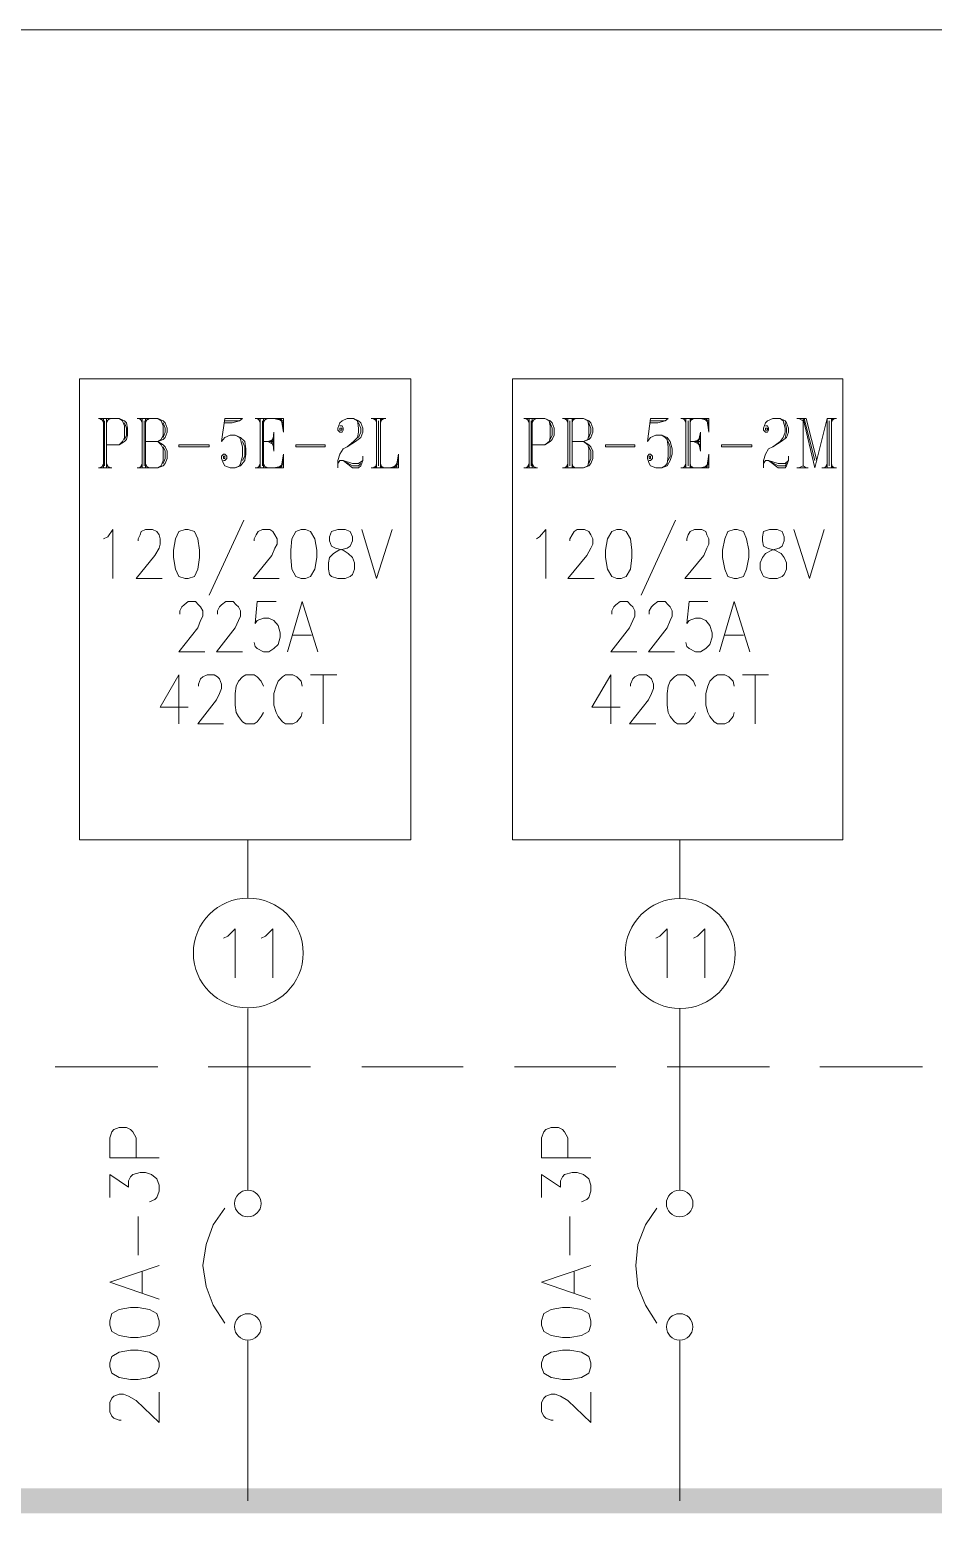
# Model space of a CAD drawing. Header units: inches. Extents: x 0.9 to 46, y 0.8 to 32.4.
# Drawn here: x 33.402 to 34.842, y 25.728 to 28.093 of the extents above; entities that cross this region are included whole.
import ezdxf

# ---------------------------------------------------------------- set-up
doc = ezdxf.new("R2010")
doc.units = ezdxf.units.IN
doc.header["$MEASUREMENT"] = 0
doc.layers.add('PDF_Geometry', color=7, linetype='Continuous')
doc.layers.add('PDF_Solid Fills', color=7, linetype='Continuous')

msp = doc.modelspace()

# ---------------------------------------------------------------- linework, layer by layer
at = {"layer": 'PDF_Geometry', "color": 8, "lineweight": 20, "true_color": 0x808080}
msp.add_lwpolyline([(41.7374, 28.0928), (5.4416, 28.0928)], dxfattribs=at)
at = {"layer": 'PDF_Geometry', "lineweight": 9}
for points in [[(33.4812, 27.5362), (33.4812, 26.8012), (34.0092, 26.8012), (34.0092, 27.5362)], [(34.171, 27.5362), (34.171, 26.8012), (34.6978, 26.8012), (34.6978, 27.5362)], [(33.896, 27.4545), (33.8993, 27.4545), (33.8993, 27.4578), (33.896, 27.4578)], [(34.5743, 27.4545), (34.5776, 27.4545), (34.5776, 27.4578), (34.5743, 27.4578)], [(33.791, 27.4212), (33.7894, 27.4362), (33.791, 27.4512)], [(34.4709, 27.4212), (34.4677, 27.4362), (34.4709, 27.4512)], [(33.6876, 27.4278), (33.6395, 27.4278), (33.6395, 27.4312), (33.6876, 27.4312)], [(33.7109, 27.4095), (33.7126, 27.4095), (33.7126, 27.4128), (33.7109, 27.4128)], [(33.8727, 27.4278), (33.8261, 27.4278), (33.8261, 27.4312), (33.8727, 27.4312)], [(34.366, 27.4278), (34.3194, 27.4278), (34.3194, 27.4312), (34.366, 27.4312)], [(34.3892, 27.4095), (34.3909, 27.4095), (34.3909, 27.4128), (34.3892, 27.4128)], [(34.5526, 27.4278), (34.5044, 27.4278), (34.5044, 27.4312), (34.5526, 27.4312)], [(33.6494, 27.2962), (33.6395, 27.2928), (33.6344, 27.2812), (33.6312, 27.2629), (33.6312, 27.2512), (33.6344, 27.2328), (33.6395, 27.2212), (33.6494, 27.2178), (33.6545, 27.2178), (33.6643, 27.2212), (33.6695, 27.2328), (33.6726, 27.2512), (33.6726, 27.2629), (33.6695, 27.2812), (33.6643, 27.2928), (33.6545, 27.2962)], [(33.8344, 27.2962), (33.8261, 27.2928), (33.8194, 27.2812), (33.8178, 27.2629), (33.8178, 27.2512), (33.8194, 27.2328), (33.8261, 27.2212), (33.8344, 27.2178), (33.8411, 27.2178), (33.8494, 27.2212), (33.8561, 27.2328), (33.8593, 27.2512), (33.8593, 27.2629), (33.8561, 27.2812), (33.8494, 27.2928), (33.8411, 27.2962)], [(33.8928, 27.2962), (33.8826, 27.2928), (33.8794, 27.2845), (33.8794, 27.2778), (33.8826, 27.2695), (33.8893, 27.2662), (33.9011, 27.2629), (33.9094, 27.2578), (33.9161, 27.2512), (33.9193, 27.2428), (33.9193, 27.2328), (33.9161, 27.2245), (33.9126, 27.2212), (33.9043, 27.2178), (33.8928, 27.2178), (33.8826, 27.2212), (33.8794, 27.2245), (33.8778, 27.2328), (33.8778, 27.2428), (33.8794, 27.2512), (33.8861, 27.2578), (33.8944, 27.2629), (33.9078, 27.2662), (33.9126, 27.2695), (33.9161, 27.2778), (33.9161, 27.2845), (33.9126, 27.2928), (33.9043, 27.2962)], [(34.3376, 27.2962), (34.3293, 27.2928), (34.3226, 27.2812), (34.3194, 27.2629), (34.3194, 27.2512), (34.3226, 27.2328), (34.3293, 27.2212), (34.3376, 27.2178), (34.3443, 27.2178), (34.3526, 27.2212), (34.3593, 27.2328), (34.3612, 27.2512), (34.3612, 27.2629), (34.3593, 27.2812), (34.3526, 27.2928), (34.3443, 27.2962)], [(34.5245, 27.2962), (34.5143, 27.2928), (34.5095, 27.2812), (34.506, 27.2629), (34.506, 27.2512), (34.5095, 27.2328), (34.5143, 27.2212), (34.5245, 27.2178), (34.5293, 27.2178), (34.5395, 27.2212), (34.5443, 27.2328), (34.5478, 27.2512), (34.5478, 27.2629), (34.5443, 27.2812), (34.5395, 27.2928), (34.5293, 27.2962)], [(34.581, 27.2962), (34.5711, 27.2928), (34.5695, 27.2845), (34.5695, 27.2778), (34.5711, 27.2695), (34.5778, 27.2662), (34.5893, 27.2629), (34.5995, 27.2578), (34.6043, 27.2512), (34.6078, 27.2428), (34.6078, 27.2328), (34.6043, 27.2245), (34.6011, 27.2212), (34.5928, 27.2178), (34.581, 27.2178), (34.5711, 27.2212), (34.5695, 27.2245), (34.566, 27.2328), (34.566, 27.2428), (34.5695, 27.2512), (34.5743, 27.2578), (34.5845, 27.2629), (34.596, 27.2662), (34.6011, 27.2695), (34.6043, 27.2778), (34.6043, 27.2845), (34.6011, 27.2928), (34.5928, 27.2962)], [(33.5294, 26.0279), (33.5326, 26.0179), (33.5444, 26.0112), (33.5626, 26.0079), (33.5744, 26.0079), (33.5929, 26.0112), (33.6044, 26.0179), (33.6079, 26.0279), (33.6079, 26.0345), (33.6044, 26.0462), (33.5929, 26.0529), (33.5744, 26.0562), (33.5626, 26.0562), (33.5444, 26.0529), (33.5326, 26.0462), (33.5294, 26.0345)], [(34.2176, 26.0279), (34.2211, 26.0179), (34.2326, 26.0112), (34.2511, 26.0079), (34.2626, 26.0079), (34.2811, 26.0112), (34.2926, 26.0179), (34.2961, 26.0279), (34.2961, 26.0345), (34.2926, 26.0462), (34.2811, 26.0529), (34.2626, 26.0562), (34.2511, 26.0562), (34.2326, 26.0529), (34.2211, 26.0462), (34.2176, 26.0345)], [(33.5294, 25.9612), (33.5326, 25.9512), (33.5444, 25.9445), (33.5626, 25.9412), (33.5744, 25.9412), (33.5929, 25.9445), (33.6044, 25.9512), (33.6079, 25.9612), (33.6079, 25.9679), (33.6044, 25.9778), (33.5929, 25.9845), (33.5744, 25.9879), (33.5626, 25.9879), (33.5444, 25.9845), (33.5326, 25.9778), (33.5294, 25.9679)], [(34.2176, 25.9612), (34.2211, 25.9512), (34.2326, 25.9445), (34.2511, 25.9412), (34.2626, 25.9412), (34.2811, 25.9445), (34.2926, 25.9512), (34.2961, 25.9612), (34.2961, 25.9679), (34.2926, 25.9778), (34.2811, 25.9845), (34.2626, 25.9879), (34.2511, 25.9879), (34.2326, 25.9845), (34.2211, 25.9778), (34.2176, 25.9679)]]:
    msp.add_lwpolyline(points, close=True, dxfattribs=at)
for points in [[(33.5112, 27.4728), (33.5444, 27.4728), (33.5527, 27.4695), (33.5562, 27.4662), (33.5578, 27.4578), (33.5578, 27.4462), (33.5562, 27.4395), (33.5527, 27.4362), (33.5444, 27.4312), (33.5243, 27.4312)], [(33.5128, 27.4728), (33.5195, 27.4695)], [(33.516, 27.4728), (33.5195, 27.4662)], [(33.5195, 27.4728), (33.5195, 27.3945)], [(33.5211, 27.4695), (33.5211, 27.3978)], [(33.5243, 27.4728), (33.5243, 27.3945)], [(33.5278, 27.4728), (33.5243, 27.4662)], [(33.531, 27.4728), (33.5243, 27.4695)], [(33.5444, 27.4728), (33.5495, 27.4695), (33.5527, 27.4612), (33.5527, 27.4428), (33.5495, 27.4362), (33.5444, 27.4312)], [(33.5527, 27.4662), (33.5562, 27.4578), (33.5562, 27.4462), (33.5527, 27.4395)], [(33.5728, 27.4728), (33.606, 27.4728), (33.6143, 27.4695), (33.6178, 27.4662), (33.621, 27.4578), (33.621, 27.4512), (33.6178, 27.4428), (33.6143, 27.4395), (33.606, 27.4362), (33.6143, 27.4312), (33.6178, 27.4278), (33.621, 27.4212), (33.621, 27.4095), (33.6178, 27.4012), (33.6143, 27.3978), (33.606, 27.3945), (33.5728, 27.3945)], [(33.576, 27.4728), (33.5811, 27.4695)], [(33.5779, 27.4728), (33.5811, 27.4662)], [(33.5811, 27.4728), (33.5811, 27.3945)], [(33.5843, 27.4695), (33.5843, 27.3978)], [(33.5862, 27.4728), (33.5862, 27.3945)], [(33.606, 27.4728), (33.6111, 27.4695), (33.6143, 27.4612), (33.6143, 27.4462), (33.6111, 27.4395), (33.606, 27.4362), (33.5862, 27.4362)], [(33.5894, 27.4728), (33.5862, 27.4662)], [(33.5929, 27.4728), (33.5862, 27.4695)], [(33.6143, 27.4662), (33.6178, 27.4578), (33.6178, 27.4512), (33.6143, 27.4428)], [(33.7128, 27.4662), (33.7243, 27.4662), (33.7361, 27.4695), (33.7409, 27.4728), (33.7128, 27.4728), (33.7077, 27.4362), (33.7128, 27.4428), (33.7211, 27.4462), (33.7294, 27.4462), (33.7377, 27.4428), (33.7444, 27.4362), (33.746, 27.4245), (33.746, 27.4162), (33.7444, 27.4062), (33.7377, 27.3978), (33.7294, 27.3945), (33.7211, 27.3945), (33.7128, 27.3978), (33.7109, 27.4012), (33.7077, 27.4095), (33.7077, 27.4128), (33.7109, 27.4162), (33.7128, 27.4162), (33.716, 27.4128), (33.716, 27.4095), (33.7128, 27.4062), (33.7109, 27.4062)], [(33.7128, 27.4695), (33.7361, 27.4695)], [(33.761, 27.4728), (33.806, 27.4728), (33.806, 27.4512), (33.8028, 27.4728)], [(33.7645, 27.4728), (33.7693, 27.4695)], [(33.7661, 27.4728), (33.7693, 27.4662)], [(33.7693, 27.4728), (33.7693, 27.3945)], [(33.7728, 27.4695), (33.7728, 27.3978)], [(33.7744, 27.4728), (33.7744, 27.3945)], [(33.7776, 27.4728), (33.7744, 27.4662)], [(33.7811, 27.4728), (33.7744, 27.4695)], [(33.791, 27.4728), (33.806, 27.4695)], [(33.7977, 27.4728), (33.806, 27.4662)], [(33.8009, 27.4728), (33.806, 27.4612)], [(33.896, 27.4612), (33.8995, 27.4612), (33.9011, 27.4578), (33.9011, 27.4545), (33.8995, 27.4512), (33.896, 27.4512), (33.8928, 27.4545), (33.8928, 27.4578), (33.896, 27.4662), (33.8995, 27.4695), (33.9078, 27.4728), (33.9177, 27.4728), (33.926, 27.4695), (33.9295, 27.4662), (33.9327, 27.4578), (33.9327, 27.4512), (33.9295, 27.4428), (33.9212, 27.4362), (33.9078, 27.4278), (33.9011, 27.4245), (33.896, 27.4162), (33.8928, 27.4062), (33.8928, 27.3945)], [(33.9177, 27.4728), (33.9244, 27.4695), (33.926, 27.4578), (33.926, 27.4512), (33.9244, 27.4428), (33.9177, 27.4362), (33.9078, 27.4278)], [(33.926, 27.4662), (33.9295, 27.4578), (33.9295, 27.4512), (33.926, 27.4428)], [(33.9461, 27.4728), (33.9694, 27.4728)], [(33.9493, 27.4728), (33.9544, 27.4695)], [(33.9528, 27.4728), (33.9544, 27.4662)], [(33.9544, 27.4728), (33.9544, 27.3945)], [(33.9576, 27.4695), (33.9576, 27.3978)], [(33.9611, 27.4728), (33.9611, 27.3945)], [(33.9627, 27.4728), (33.9611, 27.4662)], [(33.9662, 27.4728), (33.9611, 27.4695)], [(34.1895, 27.4728), (34.2227, 27.4728), (34.231, 27.4695), (34.2345, 27.4662), (34.2377, 27.4578), (34.2377, 27.4462), (34.2345, 27.4395), (34.231, 27.4362), (34.2227, 27.4312), (34.2026, 27.4312)], [(34.1927, 27.4728), (34.1978, 27.4695)], [(34.1943, 27.4728), (34.1978, 27.4662)], [(34.1978, 27.4728), (34.1978, 27.3945)], [(34.201, 27.4695), (34.201, 27.3978)], [(34.2026, 27.4728), (34.2026, 27.3945)], [(34.2061, 27.4728), (34.2026, 27.4662)], [(34.2093, 27.4728), (34.2026, 27.4695)], [(34.2227, 27.4728), (34.2294, 27.4695), (34.231, 27.4612), (34.231, 27.4428), (34.2294, 27.4362), (34.2227, 27.4312)], [(34.231, 27.4662), (34.2345, 27.4578), (34.2345, 27.4462), (34.231, 27.4395)], [(34.2511, 27.4728), (34.2843, 27.4728), (34.2926, 27.4695), (34.2961, 27.4662), (34.2993, 27.4578), (34.2993, 27.4512), (34.2961, 27.4428), (34.2926, 27.4395), (34.2843, 27.4362), (34.2926, 27.4312), (34.2961, 27.4278), (34.2993, 27.4212), (34.2993, 27.4095), (34.2961, 27.4012), (34.2926, 27.3978), (34.2843, 27.3945), (34.2511, 27.3945)], [(34.2543, 27.4728), (34.2594, 27.4695)], [(34.2562, 27.4728), (34.2594, 27.4662)], [(34.2594, 27.4728), (34.2594, 27.3945)], [(34.2626, 27.4695), (34.2626, 27.3978)], [(34.2661, 27.4728), (34.2661, 27.3945)], [(34.2843, 27.4728), (34.291, 27.4695), (34.2926, 27.4612), (34.2926, 27.4462), (34.291, 27.4395), (34.2843, 27.4362), (34.2661, 27.4362)], [(34.2677, 27.4728), (34.2661, 27.4662)], [(34.2712, 27.4728), (34.2661, 27.4695)], [(34.2926, 27.4662), (34.2961, 27.4578), (34.2961, 27.4512), (34.2926, 27.4428)], [(34.3912, 27.4662), (34.4026, 27.4662), (34.4144, 27.4695), (34.4192, 27.4728), (34.3912, 27.4728), (34.3861, 27.4362), (34.3912, 27.4428), (34.3995, 27.4462), (34.4093, 27.4462), (34.4176, 27.4428), (34.4227, 27.4362), (34.4259, 27.4245), (34.4259, 27.4162), (34.4227, 27.4062), (34.4176, 27.3978), (34.4093, 27.3945), (34.3995, 27.3945), (34.3912, 27.3978), (34.3892, 27.4012), (34.3861, 27.4095), (34.3861, 27.4128), (34.3892, 27.4162), (34.3912, 27.4162), (34.3943, 27.4128), (34.3943, 27.4095), (34.3912, 27.4062), (34.3892, 27.4062)], [(34.3912, 27.4695), (34.4144, 27.4695)], [(34.4393, 27.4728), (34.4843, 27.4728), (34.4843, 27.4512), (34.4811, 27.4728)], [(34.4428, 27.4728), (34.4476, 27.4695)], [(34.4444, 27.4728), (34.4476, 27.4662)], [(34.4476, 27.4728), (34.4476, 27.3945)], [(34.4511, 27.4695), (34.4511, 27.3978)], [(34.4543, 27.4728), (34.4543, 27.3945)], [(34.4559, 27.4728), (34.4543, 27.4662)], [(34.4594, 27.4728), (34.4543, 27.4695)], [(34.4709, 27.4728), (34.4843, 27.4695)], [(34.476, 27.4728), (34.4843, 27.4662)], [(34.4792, 27.4728), (34.4843, 27.4612)], [(34.5743, 27.4612), (34.5778, 27.4612), (34.5794, 27.4578), (34.5794, 27.4545), (34.5778, 27.4512), (34.5743, 27.4512), (34.5711, 27.4545), (34.5711, 27.4578), (34.5743, 27.4662), (34.5778, 27.4695), (34.5861, 27.4728), (34.5976, 27.4728), (34.6059, 27.4695), (34.6078, 27.4662), (34.611, 27.4578), (34.611, 27.4512), (34.6078, 27.4428), (34.5995, 27.4362), (34.5861, 27.4278), (34.5794, 27.4245), (34.5743, 27.4162), (34.5711, 27.4062), (34.5711, 27.3945)], [(34.5976, 27.4728), (34.6027, 27.4695), (34.6059, 27.4578), (34.6059, 27.4512), (34.6027, 27.4428), (34.5976, 27.4362), (34.5861, 27.4278)], [(34.6059, 27.4662), (34.6078, 27.4578), (34.6078, 27.4512), (34.6059, 27.4428)], [(34.6244, 27.4728), (34.6394, 27.4728), (34.656, 27.4062)], [(34.6276, 27.4728), (34.6343, 27.4695)], [(34.6343, 27.3978), (34.6343, 27.4728), (34.6528, 27.3945), (34.6726, 27.4728), (34.6726, 27.3945)], [(34.6362, 27.4728), (34.6528, 27.4062)], [(34.6726, 27.4728), (34.6876, 27.4728)], [(34.6761, 27.4695), (34.6761, 27.3978)], [(34.6793, 27.4728), (34.6793, 27.3945)], [(34.6812, 27.4728), (34.6793, 27.4662)], [(34.6844, 27.4728), (34.6793, 27.4695)], [(33.606, 27.4362), (33.6111, 27.4312), (33.6143, 27.4245), (33.6143, 27.4062), (33.6111, 27.3978), (33.606, 27.3945)], [(33.7294, 27.4462), (33.7361, 27.4428), (33.7377, 27.4395), (33.7409, 27.4278), (33.7409, 27.4128), (33.7377, 27.4012), (33.7361, 27.3978), (33.7294, 27.3945)], [(33.7409, 27.4362), (33.7444, 27.4278), (33.7444, 27.4128), (33.7409, 27.4062)], [(33.7744, 27.4362), (33.791, 27.4362)], [(33.791, 27.4395), (33.7811, 27.4362), (33.791, 27.4312)], [(33.791, 27.4428), (33.7859, 27.4362), (33.791, 27.4278)], [(34.2843, 27.4362), (34.291, 27.4312), (34.2926, 27.4245), (34.2926, 27.4062), (34.291, 27.3978), (34.2843, 27.3945)], [(34.4093, 27.4462), (34.4144, 27.4428), (34.4176, 27.4395), (34.4192, 27.4278), (34.4192, 27.4128), (34.4176, 27.4012), (34.4144, 27.3978), (34.4093, 27.3945)], [(34.4192, 27.4362), (34.4227, 27.4278), (34.4227, 27.4128), (34.4192, 27.4062)], [(34.4543, 27.4362), (34.4709, 27.4362)], [(34.4709, 27.4395), (34.4594, 27.4362), (34.4709, 27.4312)], [(34.4709, 27.4428), (34.4642, 27.4362), (34.4709, 27.4278)], [(33.6143, 27.4278), (33.6178, 27.4212), (33.6178, 27.4095), (33.6143, 27.4012)], [(33.761, 27.3945), (33.806, 27.3945), (33.806, 27.4162), (33.8028, 27.3945)], [(33.9327, 27.4128), (33.9327, 27.4062), (33.9295, 27.3978), (33.926, 27.3945), (33.9161, 27.3945), (33.9011, 27.4062), (33.9161, 27.3978), (33.926, 27.3978), (33.9295, 27.4012)], [(33.9461, 27.3945), (33.9895, 27.3945), (33.9895, 27.4162), (33.986, 27.3945)], [(34.2926, 27.4278), (34.2961, 27.4212), (34.2961, 27.4095), (34.2926, 27.4012)], [(34.4393, 27.3945), (34.4843, 27.3945), (34.4843, 27.4162), (34.4811, 27.3945)], [(34.611, 27.4128), (34.611, 27.4062), (34.6078, 27.3978), (34.6059, 27.3945), (34.5944, 27.3945), (34.5794, 27.4062), (34.5944, 27.3978), (34.6059, 27.3978), (34.6078, 27.4012)], [(33.5112, 27.3945), (33.5326, 27.3945)], [(33.5195, 27.3978), (33.5128, 27.3945)], [(33.5195, 27.4012), (33.516, 27.3945)], [(33.5243, 27.4012), (33.5278, 27.3945)], [(33.5243, 27.3978), (33.531, 27.3945)], [(33.5811, 27.3978), (33.576, 27.3945)], [(33.5811, 27.4012), (33.5779, 27.3945)], [(33.5862, 27.4012), (33.5894, 27.3945)], [(33.5862, 27.3978), (33.5929, 27.3945)], [(33.7693, 27.3978), (33.7645, 27.3945)], [(33.7693, 27.4012), (33.7661, 27.3945)], [(33.7744, 27.4012), (33.7776, 27.3945)], [(33.7744, 27.3978), (33.7811, 27.3945)], [(33.791, 27.3945), (33.806, 27.3978)], [(33.7977, 27.3945), (33.806, 27.4012)], [(33.8009, 27.3945), (33.806, 27.4062)], [(33.8928, 27.4012), (33.896, 27.4062), (33.9011, 27.4062), (33.9161, 27.4012), (33.926, 27.4012), (33.9327, 27.4062)], [(33.9544, 27.3978), (33.9493, 27.3945)], [(33.9544, 27.4012), (33.9528, 27.3945)], [(33.9611, 27.4012), (33.9627, 27.3945)], [(33.9611, 27.3978), (33.9662, 27.3945)], [(33.9745, 27.3945), (33.9895, 27.3978)], [(33.9793, 27.3945), (33.9895, 27.4012)], [(33.9828, 27.3945), (33.9895, 27.4062)], [(34.1895, 27.3945), (34.2109, 27.3945)], [(34.1978, 27.3978), (34.1927, 27.3945)], [(34.1978, 27.4012), (34.1943, 27.3945)], [(34.2026, 27.4012), (34.2061, 27.3945)], [(34.2026, 27.3978), (34.2093, 27.3945)], [(34.2594, 27.3978), (34.2543, 27.3945)], [(34.2594, 27.4012), (34.2562, 27.3945)], [(34.2661, 27.4012), (34.2677, 27.3945)], [(34.2661, 27.3978), (34.2712, 27.3945)], [(34.4476, 27.3978), (34.4428, 27.3945)], [(34.4476, 27.4012), (34.4444, 27.3945)], [(34.4543, 27.4012), (34.4559, 27.3945)], [(34.4543, 27.3978), (34.4594, 27.3945)], [(34.4709, 27.3945), (34.4843, 27.3978)], [(34.476, 27.3945), (34.4843, 27.4012)], [(34.4792, 27.3945), (34.4843, 27.4062)], [(34.5711, 27.4012), (34.5743, 27.4062), (34.5794, 27.4062), (34.5944, 27.4012), (34.6059, 27.4012), (34.611, 27.4062)], [(34.6244, 27.3945), (34.6426, 27.3945)], [(34.6276, 27.3945), (34.6343, 27.3978), (34.6394, 27.3945)], [(34.6643, 27.3945), (34.6876, 27.3945)], [(34.6726, 27.3978), (34.6678, 27.3945)], [(34.6726, 27.4012), (34.6694, 27.3945)], [(34.6793, 27.4012), (34.6812, 27.3945)], [(34.6793, 27.3978), (34.6844, 27.3945)], [(33.5195, 27.2812), (33.5262, 27.2845), (33.5345, 27.2962), (33.5345, 27.2178)], [(33.5744, 27.2778), (33.5744, 27.2812), (33.5779, 27.2878), (33.5795, 27.2928), (33.5862, 27.2962), (33.5977, 27.2962), (33.6044, 27.2928), (33.6079, 27.2878), (33.6095, 27.2812), (33.6095, 27.2728), (33.6079, 27.2662), (33.6012, 27.2545), (33.5712, 27.2178), (33.6127, 27.2178)], [(33.7428, 27.3112), (33.6876, 27.1912)], [(33.7594, 27.2778), (33.7594, 27.2812), (33.7626, 27.2878), (33.7661, 27.2928), (33.7728, 27.2962), (33.7843, 27.2962), (33.7894, 27.2928), (33.7926, 27.2878), (33.7961, 27.2812), (33.7961, 27.2728), (33.7926, 27.2662), (33.7878, 27.2545), (33.7578, 27.2178), (33.7993, 27.2178)], [(33.9311, 27.2962), (33.9544, 27.2178), (33.9793, 27.2962)], [(34.2093, 27.2812), (34.2144, 27.2845), (34.2243, 27.2962), (34.2243, 27.2178)], [(34.2626, 27.2778), (34.2626, 27.2812), (34.2661, 27.2878), (34.2693, 27.2928), (34.2744, 27.2962), (34.2862, 27.2962), (34.2926, 27.2928), (34.2961, 27.2878), (34.2993, 27.2812), (34.2993, 27.2728), (34.2961, 27.2662), (34.2894, 27.2545), (34.2594, 27.2178), (34.3012, 27.2178)], [(34.431, 27.3112), (34.3762, 27.1912)], [(34.4492, 27.2778), (34.4492, 27.2812), (34.4511, 27.2878), (34.4543, 27.2928), (34.461, 27.2962), (34.4728, 27.2962), (34.4792, 27.2928), (34.4811, 27.2878), (34.4843, 27.2812), (34.4843, 27.2728), (34.4811, 27.2662), (34.476, 27.2545), (34.446, 27.2178), (34.4878, 27.2178)], [(34.6193, 27.2962), (34.6445, 27.2178), (34.6678, 27.2962)], [(33.6411, 27.1612), (33.6411, 27.1662), (33.6442, 27.1728), (33.6478, 27.1762), (33.6545, 27.1812), (33.6659, 27.1812), (33.671, 27.1762), (33.6742, 27.1728), (33.6777, 27.1662), (33.6777, 27.1578), (33.6742, 27.1512), (33.6695, 27.1395), (33.6395, 27.1012), (33.6809, 27.1012)], [(33.701, 27.1612), (33.701, 27.1662), (33.7045, 27.1728), (33.7077, 27.1762), (33.7144, 27.1812), (33.7259, 27.1812), (33.731, 27.1762), (33.7345, 27.1728), (33.7377, 27.1662), (33.7377, 27.1578), (33.7345, 27.1512), (33.7294, 27.1395), (33.6994, 27.1012), (33.7409, 27.1012)], [(33.7945, 27.1812), (33.7645, 27.1812), (33.761, 27.1462), (33.7645, 27.1512), (33.7744, 27.1545), (33.7827, 27.1545), (33.791, 27.1512), (33.7977, 27.1429), (33.8009, 27.1312), (33.8009, 27.1245), (33.7977, 27.1128), (33.791, 27.1062), (33.7827, 27.1012), (33.7744, 27.1012), (33.7645, 27.1062), (33.761, 27.1095), (33.7594, 27.1162)], [(33.8127, 27.1012), (33.836, 27.1812), (33.8612, 27.1012)], [(34.3293, 27.1612), (34.3293, 27.1662), (34.3328, 27.1728), (34.336, 27.1762), (34.3427, 27.1812), (34.3545, 27.1812), (34.3593, 27.1762), (34.3628, 27.1728), (34.366, 27.1662), (34.366, 27.1578), (34.3628, 27.1512), (34.3577, 27.1395), (34.3277, 27.1012), (34.3695, 27.1012)], [(34.3892, 27.1612), (34.3892, 27.1662), (34.3928, 27.1728), (34.3959, 27.1762), (34.4026, 27.1812), (34.4144, 27.1812), (34.4192, 27.1762), (34.4227, 27.1728), (34.4259, 27.1662), (34.4259, 27.1578), (34.4227, 27.1512), (34.4176, 27.1395), (34.3877, 27.1012), (34.4294, 27.1012)], [(34.4827, 27.1812), (34.4527, 27.1812), (34.4492, 27.1462), (34.4527, 27.1512), (34.4626, 27.1545), (34.4709, 27.1545), (34.4792, 27.1512), (34.4859, 27.1429), (34.4894, 27.1312), (34.4894, 27.1245), (34.4859, 27.1128), (34.4792, 27.1062), (34.4709, 27.1012), (34.4626, 27.1012), (34.4527, 27.1062), (34.4492, 27.1095), (34.4476, 27.1162)], [(34.5009, 27.1012), (34.5245, 27.1812), (34.5494, 27.1012)], [(33.821, 27.1278), (33.851, 27.1278)], [(34.5095, 27.1278), (34.5395, 27.1278)], [(33.6395, 26.9862), (33.6395, 27.0645), (33.6095, 27.0128), (33.6545, 27.0128)], [(33.671, 27.0462), (33.671, 27.0495), (33.6742, 27.0579), (33.6777, 27.0612), (33.6844, 27.0645), (33.6959, 27.0645), (33.701, 27.0612), (33.7045, 27.0579), (33.7077, 27.0495), (33.7077, 27.0428), (33.7045, 27.0345), (33.6994, 27.0245), (33.6695, 26.9862), (33.7109, 26.9862)], [(33.7744, 27.0462), (33.7709, 27.0545), (33.7645, 27.0612), (33.7594, 27.0645), (33.746, 27.0645), (33.7409, 27.0612), (33.7345, 27.0545), (33.731, 27.0462), (33.7294, 27.0345), (33.7294, 27.0162), (33.731, 27.0045), (33.7345, 26.9978), (33.7409, 26.9895), (33.746, 26.9862), (33.7594, 26.9862), (33.7645, 26.9895), (33.7709, 26.9978), (33.7744, 27.0045)], [(33.836, 27.0462), (33.8344, 27.0545), (33.8277, 27.0612), (33.821, 27.0645), (33.8095, 27.0645), (33.8044, 27.0612), (33.7977, 27.0545), (33.7945, 27.0462), (33.791, 27.0345), (33.791, 27.0162), (33.7945, 27.0045), (33.7977, 26.9978), (33.8044, 26.9895), (33.8095, 26.9862), (33.821, 26.9862), (33.8277, 26.9895), (33.8344, 26.9978), (33.836, 27.0045)], [(33.8494, 27.0645), (33.8912, 27.0645)], [(33.8695, 27.0645), (33.8695, 26.9862)], [(34.3277, 26.9862), (34.3277, 27.0645), (34.2977, 27.0128), (34.3427, 27.0128)], [(34.3593, 27.0462), (34.3593, 27.0495), (34.3628, 27.0579), (34.366, 27.0612), (34.3727, 27.0645), (34.3845, 27.0645), (34.3892, 27.0612), (34.3928, 27.0579), (34.3959, 27.0495), (34.3959, 27.0428), (34.3928, 27.0345), (34.3877, 27.0245), (34.3577, 26.9862), (34.3995, 26.9862)], [(34.4626, 27.0462), (34.4594, 27.0545), (34.4527, 27.0612), (34.4476, 27.0645), (34.4342, 27.0645), (34.4294, 27.0612), (34.4227, 27.0545), (34.4192, 27.0462), (34.4176, 27.0345), (34.4176, 27.0162), (34.4192, 27.0045), (34.4227, 26.9978), (34.4294, 26.9895), (34.4342, 26.9862), (34.4476, 26.9862), (34.4527, 26.9895), (34.4594, 26.9978), (34.4626, 27.0045)], [(34.5245, 27.0462), (34.5226, 27.0545), (34.5159, 27.0612), (34.5095, 27.0645), (34.4977, 27.0645), (34.4926, 27.0612), (34.4859, 27.0545), (34.4827, 27.0462), (34.4792, 27.0345), (34.4792, 27.0162), (34.4827, 27.0045), (34.4859, 26.9978), (34.4926, 26.9895), (34.4977, 26.9862), (34.5095, 26.9862), (34.5159, 26.9895), (34.5226, 26.9978), (34.5245, 27.0045)], [(34.5376, 27.0645), (34.5794, 27.0645)], [(34.5577, 27.0645), (34.5577, 26.9862)], [(33.7495, 26.7079), (33.7495, 26.8012)], [(34.4377, 26.7079), (34.4377, 26.8012)], [(33.7109, 26.6445), (33.7176, 26.6478), (33.7294, 26.6595), (33.7294, 26.5812)], [(33.7709, 26.6445), (33.7776, 26.6478), (33.7894, 26.6595), (33.7894, 26.5812)], [(34.3995, 26.6445), (34.4062, 26.6478), (34.4176, 26.6595), (34.4176, 26.5812)], [(34.4594, 26.6445), (34.4661, 26.6478), (34.4776, 26.6595), (34.4776, 26.5812)], [(33.7495, 26.2429), (33.7495, 26.5328)], [(34.4377, 26.2429), (34.4377, 26.5328)], [(33.4426, 26.4395), (33.606, 26.4395)], [(33.686, 26.4395), (33.8494, 26.4395)], [(33.9311, 26.4395), (34.0928, 26.4395)], [(34.1745, 26.4395), (34.336, 26.4395)], [(34.4176, 26.4395), (34.581, 26.4395)], [(34.6611, 26.4395), (34.8244, 26.4395)], [(33.6079, 26.2945), (33.5294, 26.2945), (33.5294, 26.3262), (33.5326, 26.3362), (33.5361, 26.3395), (33.5444, 26.3428), (33.5562, 26.3428), (33.5626, 26.3395), (33.5661, 26.3362), (33.5712, 26.3262), (33.5712, 26.2945)], [(34.2961, 26.2945), (34.2176, 26.2945), (34.2176, 26.3262), (34.2211, 26.3362), (34.2243, 26.3395), (34.2326, 26.3428), (34.2444, 26.3428), (34.2511, 26.3395), (34.2543, 26.3362), (34.2594, 26.3262), (34.2594, 26.2945)], [(33.5294, 26.2312), (33.5294, 26.2678), (33.5594, 26.2479), (33.5594, 26.2579), (33.5626, 26.2645), (33.5661, 26.2678), (33.5779, 26.2712), (33.5862, 26.2712), (33.5961, 26.2678), (33.6044, 26.2612), (33.6079, 26.2512), (33.6079, 26.2412), (33.6044, 26.2312), (33.6012, 26.2279), (33.5929, 26.2245)], [(34.2176, 26.2312), (34.2176, 26.2678), (34.2476, 26.2479), (34.2476, 26.2579), (34.2511, 26.2645), (34.2543, 26.2678), (34.2661, 26.2712), (34.2744, 26.2712), (34.2843, 26.2678), (34.2926, 26.2612), (34.2961, 26.2512), (34.2961, 26.2412), (34.2926, 26.2312), (34.2894, 26.2279), (34.2811, 26.2245)], [(33.7128, 26.2145), (33.6943, 26.1878), (33.6829, 26.1562), (33.6777, 26.1229), (33.6829, 26.0895), (33.6943, 26.0595), (33.7128, 26.0312)], [(34.401, 26.2145), (34.3829, 26.1878), (34.3711, 26.1562), (34.3675, 26.1229), (34.3711, 26.0895), (34.3829, 26.0595), (34.401, 26.0312)], [(33.5744, 26.1395), (33.5744, 26.2012)], [(34.2626, 26.1395), (34.2626, 26.2012)], [(33.6079, 26.0695), (33.5294, 26.0962), (33.6079, 26.1229)], [(33.5811, 26.0795), (33.5811, 26.1129)], [(34.2961, 26.0695), (34.2176, 26.0962), (34.2961, 26.1229)], [(34.2693, 26.0795), (34.2693, 26.1129)], [(33.7495, 26.0029), (33.7495, 25.7479)], [(34.4377, 26.0029), (34.4377, 25.7479)], [(33.5476, 25.8762), (33.5444, 25.8762), (33.5361, 25.8795), (33.5326, 25.8829), (33.5294, 25.8895), (33.5294, 25.9045), (33.5326, 25.9112), (33.5361, 25.9145), (33.5444, 25.9179), (33.5511, 25.9179), (33.5594, 25.9145), (33.5712, 25.9078), (33.6079, 25.8728), (33.6079, 25.9212)], [(34.2361, 25.8762), (34.2326, 25.8762), (34.2243, 25.8795), (34.2211, 25.8829), (34.2176, 25.8895), (34.2176, 25.9045), (34.2211, 25.9112), (34.2243, 25.9145), (34.2326, 25.9179), (34.2393, 25.9179), (34.2476, 25.9145), (34.2594, 25.9078), (34.2961, 25.8728), (34.2961, 25.9212)]]:
    msp.add_lwpolyline(points, dxfattribs=at)
for centre, radius in [((33.7501, 26.621), 0.0875), ((34.4384, 26.6202), 0.0877), ((33.7494, 26.2217), 0.0212), ((34.4376, 26.2217), 0.0212), ((33.7494, 26.025), 0.0211), ((34.4376, 26.025), 0.0211)]:
    msp.add_circle(centre, radius, dxfattribs=at)
at = {"layer": 'PDF_Solid Fills', "color": 8, "lineweight": 9, "true_color": 0x808080, "transparency": 33554559}
for points in [[(41.7043, 25.7279), (41.7043, 25.7678), (29.2378, 25.7279)], [(41.7043, 25.7678), (29.2378, 25.7279), (29.2378, 25.7678)]]:
    msp.add_solid(points, dxfattribs=at)

doc.saveas('drawing.dxf')
